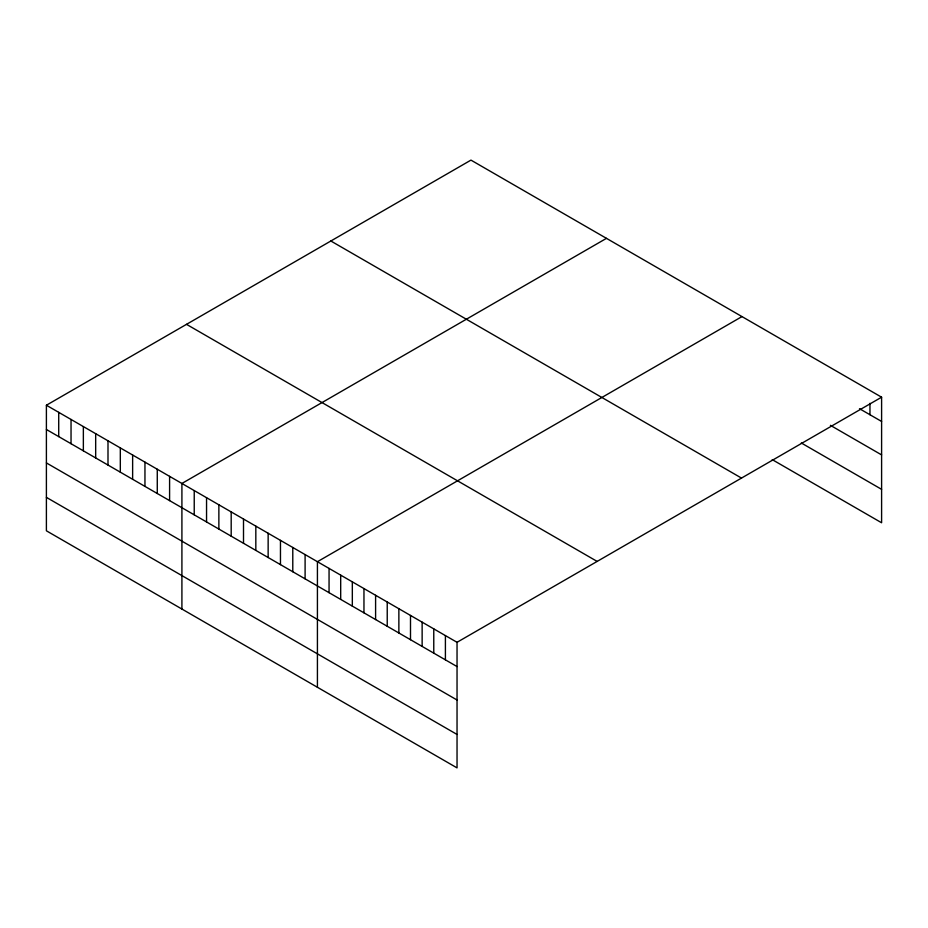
<?xml version="1.0" encoding="UTF-8"?>
<svg xmlns="http://www.w3.org/2000/svg" width="928" height="928" viewBox="0 0 928 928"><rect width="100%" height="100%" fill="white"/><g stroke="black" fill="none" stroke-linecap="round" stroke-linejoin="round"><path stroke-width="1.39" d="M46.4 405.234L457.04 642.304L457.04 767.885L46.4 530.804L46.4 405.234L470.96 160.115L881.6 397.196L881.6 522.766L772.235 459.627M606.471 238.345L181.911 483.465L181.911 609.046M741.982 316.587L317.422 561.707L317.422 687.277M457.04 642.304L881.6 397.196M859.49 408.691L881.6 421.451M830.409 425.337L881.6 454.894M801.316 442.992L881.6 489.334M330.855 241.002L741.495 478.082M186.505 324.336L597.145 561.417M46.4 429.49L457.04 666.571M46.4 462.921L457.04 700.002M46.4 497.373L457.04 734.454M869.965 403.32L869.965 414.735M445.405 635.587L445.405 659.854M433.77 628.871L433.77 653.138M422.136 622.154L422.136 646.422M410.501 615.438L410.501 639.705M398.866 608.722L398.866 632.989M387.231 602.005L387.231 626.272M375.596 595.289L375.596 619.556M363.962 588.572L363.962 612.828M352.327 581.856L352.327 606.112M340.692 575.14L340.692 599.395M329.057 568.423L329.057 592.679M305.103 554.584L305.103 578.852M292.784 547.474L292.784 571.741M280.465 540.363L280.465 564.63M268.146 533.252L268.146 557.519M255.826 526.141L255.826 550.397M243.507 519.03L243.507 543.286M231.188 511.92L231.188 536.175M218.869 504.797L218.869 529.064M206.55 497.686L206.55 521.954M194.23 490.576L194.23 514.843M169.592 476.354L169.592 500.61M157.273 469.243L157.273 493.499M144.954 462.132L144.954 486.388M132.634 455.01L132.634 479.277M120.315 447.899L120.315 472.166M107.996 440.788L107.996 465.056M95.677 433.678L95.677 457.945M83.358 426.567L83.358 450.822M71.038 419.456L71.038 443.712M58.719 412.345L58.719 436.601"/></g></svg>
